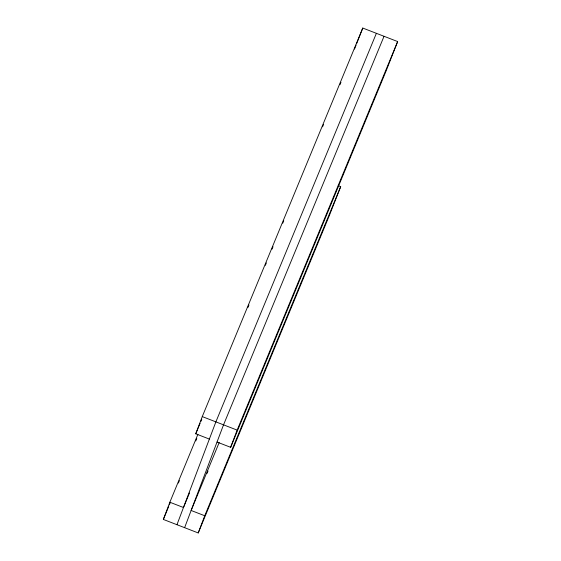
<?xml version="1.0" encoding="UTF-8"?>
<svg xmlns="http://www.w3.org/2000/svg" width="561" height="561" viewBox="0 0 561 561"><rect width="100%" height="100%" fill="white"/><g stroke="black" fill="none" stroke-linecap="round" stroke-linejoin="round"><path stroke-width="0.84" d="M338.29 185.705L340.695 186.631L329.251 215.775L198.229 532.95L163.349 519.437L169.857 502.235L197.914 434.305M209.365 439.074L195.754 433.8L202.262 416.599L362.771 28.05L397.651 41.563L386.213 70.707L230.634 447.313L217.023 442.04M176.96 524.71L215.88 421.872L376.382 33.323M184.618 527.677L223.537 424.838L384.04 36.29M198.229 532.95L204.737 515.748L340.695 186.631M230.634 447.313L237.149 430.112L397.651 41.563M354.51 49.102L356.095 45.048M356.733 43.428L362.771 28.05M195.754 433.8L200.102 423.275M200.775 421.655L201.778 419.221M247.948 307.456L248.951 305.023M265.346 265.339L266.349 262.913M272.036 249.14L273.039 246.714M282.744 223.222L283.747 220.796M322.554 126.849L323.557 124.416M339.952 84.732L340.955 82.299M163.349 519.437L168.693 506.492M169.366 504.872L170.369 502.446M178.384 483.028L179.387 480.602M195.768 440.953L196.771 438.527M189.485 492.951L183.468 507.509L169.857 502.235M219.183 442.545L191.126 510.475L204.737 515.748M207.009 473.463L208.012 471.037M202.262 416.599L237.149 430.112"/></g></svg>
